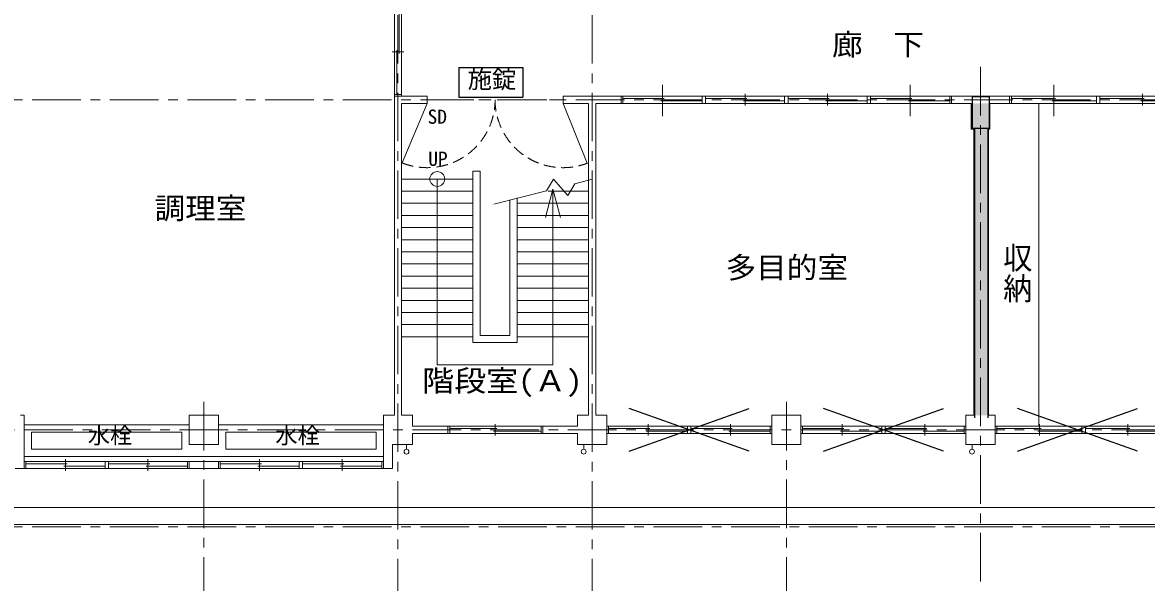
# Model space of a CAD drawing. Units: millimetres at full size, sheet at 1:200; details may follow other scales. Extents: x -55340 to 55340, y -38040 to 38040.
# Drawn here: x -43709 to -20554, y -23813 to -12276 of the extents above; entities that cross this region are included whole.
import ezdxf
from ezdxf.enums import TextEntityAlignment as Align

# ---------------------------------------------------------------- set-up
doc = ezdxf.new("R2010")
doc.units = ezdxf.units.MM
doc.header["$LTSCALE"] = 200
doc.linetypes.add('CHAIN1', pattern=[8, 5, -1, 1, -1])
doc.linetypes.add('DASHED1', pattern=[1.8, 1.2, -0.6])
for name, color, linetype, lineweight in [('0-1_通り芯', 3, 'Continuous', 18), ('0-2_躯体', 3, 'Continuous', 18), ('0-4_仕上', 4, 'Continuous', 9), ('0-5_建具(ｻｯｼ)', 3, 'Continuous', 18), ('0-6_建具(内部)', 3, 'Continuous', 18), ('0-9_家具・設備', 4, 'Continuous', 9), ('0-B_文字', 2, 'Continuous', 9), ('0-D_予備', 2, 'DASHED1', 25), ('0-F_予備', 4, 'Continuous', 9), ('2-0_補助線', 2, 'Continuous', 25)]:
    doc.layers.add(name, color=color, linetype=linetype, lineweight=lineweight)
doc.layers.add('3-D_予備', color=91, linetype='Continuous')
doc.styles.add('@ＭＳ ゴシック', font='')
doc.styles.add('ＭＳ ゴシック', font='')
doc.styles.get('@ＭＳ ゴシック').set_extended_font_data('@MS Gothic')
doc.styles.get('ＭＳ ゴシック').set_extended_font_data('MS Gothic')

msp = doc.modelspace()

# ---------------------------------------------------------------- linework, layer by layer
at = {"layer": '0-1_通り芯', "color": 4, "linetype": 'CHAIN1', "lineweight": 9}
for p, q in [((-35973.6, -923.4), (-35973.6, -27128.1)), ((-31973.6, -923.4), (-31973.6, -27128.1)), ((-23973.6, -13188.8), (-23973.6, -27128.1)), ((-48307.7, -13866.8), (33970.3, -13866.8)), ((-39973.6, -20091.5), (-39973.6, -27128.1)), ((-27973.6, -20091.5), (-27973.6, -27128.1)), ((-36273.6, -20666.8), (-49507.7, -20666.8)), ((13326.4, -20666.8), (-36273.6, -20666.8)), ((-48307.7, -22666.8), (40371.9, -22666.8))]:
    msp.add_line(p, q, dxfattribs=at)
at = {"layer": '0-2_躯体'}
for p, q in [((-36048.6, -13791.8), (-36048.6, -20366.8)), ((-36048.6, -13791.8), (-35373.6, -13791.8)), ((-35373.6, -13791.8), (-35373.6, -13941.8)), ((-32573.6, -13791.8), (-32573.6, -13941.8)), ((-24573.6, -13791.8), (-24573.6, -13941.8)), ((-35898.6, -13941.8), (-35898.6, -20366.8)), ((-35898.6, -13941.8), (-35373.6, -13941.8)), ((-32573.6, -13941.8), (-32048.6, -13941.8)), ((-32048.6, -20366.8), (-32048.6, -13941.8)), ((-31898.6, -13941.8), (-31373.6, -13941.8)), ((-31898.6, -20366.8), (-31898.6, -13941.8)), ((-24573.6, -13941.8), (-24163.6, -13941.8)), ((-24163.6, -13941.8), (-24163.6, -14471.8)), ((-23783.6, -13941.8), (-23373.6, -13941.8)), ((-23783.6, -13941.8), (-23783.6, -14471.8)), ((-24111.3, -14471.8), (-24163.6, -14471.8)), ((-24111.3, -14471.8), (-24111.3, -20366.8)), ((-23783.6, -14471.8), (-23811.3, -14471.8)), ((-23811.3, -14471.8), (-23811.3, -20366.8)), ((-43748.6, -20366.8), (-43673.5, -20366.8)), ((-43673.5, -21466.8), (-43673.5, -20366.8)), ((-32273.6, -20591.8), (-32273.6, -20366.8)), ((-32048.6, -20366.8), (-32273.6, -20366.8)), ((-28273.6, -20366.8), (-27673.6, -20366.8)), ((-28273.6, -20966.8), (-28273.6, -20366.8)), ((-27673.6, -20366.8), (-27673.6, -20966.8)), ((-24273.6, -20366.8), (-24111.3, -20366.8)), ((-23811.3, -20366.8), (-23673.6, -20366.8)), ((-23673.6, -20366.8), (-23673.6, -20966.8)), ((-34943.6, -20591.8), (-35673.6, -20591.8)), ((-34943.6, -20591.8), (-34943.6, -20741.8)), ((-32988.6, -20591.8), (-32988.6, -20741.8)), ((-32988.6, -20591.8), (-32273.6, -20591.8)), ((-35673.6, -20966.8), (-35673.6, -20741.8)), ((-34943.6, -20741.8), (-35673.6, -20741.8)), ((-32988.6, -20741.8), (-32273.6, -20741.8)), ((-36088.6, -21466.8), (-36088.6, -20966.8)), ((-35673.6, -20966.8), (-36088.6, -20966.8)), ((-27673.6, -20966.8), (-28273.6, -20966.8)), ((-43858.6, -21466.8), (-43673.5, -21466.8)), ((-40273.6, -21316.8), (-39673.6, -21316.8)), ((-39673.6, -21316.8), (-39673.6, -21466.8)), ((-36088.6, -21466.8), (-36273.6, -21466.8))]:
    msp.add_line(p, q, dxfattribs=at)
for points in [[(-32573.6, -13791.8), (-31373.6, -13791.8), (-31373.6, -13941.8)], [(-24573.6, -13791.8), (-23373.6, -13791.8), (-23373.6, -13941.8)], [(-36048.6, -20366.8), (-36273.6, -20366.8), (-36273.6, -21466.8)], [(-35673.6, -20591.8), (-35673.6, -20366.8), (-35898.6, -20366.8)], [(-31898.6, -20366.8), (-31673.6, -20366.8), (-31673.6, -20966.8)], [(-23673.6, -20966.8), (-24273.6, -20966.8), (-24273.6, -20366.8)], [(-31673.6, -20966.8), (-32273.6, -20966.8), (-32273.6, -20741.8)], [(-40273.6, -21316.8), (-40273.6, -21466.8), (-39673.6, -21466.8)]]:
    msp.add_lwpolyline(points, dxfattribs=at)
msp.add_lwpolyline([(-39673.6, -20366.8), (-39673.6, -20966.8), (-40273.6, -20966.8), (-40273.6, -20366.8)], close=True, dxfattribs=at)
at = {"layer": '0-4_仕上', "color": 7, "lineweight": 18}
for p, q in [((-22773.6, -13941.8), (-22773.6, -20591.8)), ((-34430.5, -15341), (-34280.5, -15341)), ((-34430.5, -18871), (-34430.5, -15341)), ((-34280.5, -18721), (-34280.5, -15341)), ((-33666.6, -15928.7), (-33666.6, -18721)), ((-33516.6, -15888.5), (-33516.6, -18871)), ((-34280.5, -18721), (-33666.6, -18721)), ((-34430.5, -18871), (-33516.6, -18871))]:
    msp.add_line(p, q, dxfattribs=at)
at = {"layer": '0-4_仕上'}
for p, q in [((11726.4, -22266.8), (-44673.6, -22266.8)), ((11376.4, -22616.8), (-45023.6, -22616.8))]:
    msp.add_line(p, q, dxfattribs=at)
at = {"layer": '0-5_建具(ｻｯｼ)', "color": 4, "lineweight": 9}
for p, q in [((-36048.6, -13756.8), (-36048.6, -12001.8)), ((-35898.6, -12001.8), (-35898.6, -13756.8)), ((-31338.6, -13791.8), (-24608.6, -13791.8)), ((-16108.6, -13791.8), (-23338.6, -13791.8)), ((-24608.6, -13941.8), (-31338.6, -13941.8)), ((-23338.6, -13941.8), (-16108.6, -13941.8)), ((-43673.5, -20566.8), (-40273.6, -20566.8)), ((-36273.6, -20566.8), (-39673.5, -20566.8)), ((-34908.6, -20591.8), (-33023.6, -20591.8)), ((-31638.6, -20591.8), (-28308.6, -20591.8)), ((-27638.6, -20591.8), (-24308.6, -20591.8)), ((-23638.6, -20591.8), (-20058.6, -20591.8)), ((-43523.5, -21066.8), (-43523.5, -20716.8)), ((-43523.5, -20716.8), (-40423.6, -20716.8)), ((-40423.6, -21066.8), (-40423.6, -20716.8)), ((-36423.6, -20716.8), (-39523.5, -20716.8)), ((-39523.5, -21066.8), (-39523.5, -20716.8)), ((-36423.6, -21066.8), (-36423.6, -20716.8)), ((-33023.6, -20741.8), (-34908.6, -20741.8)), ((-28308.6, -20741.8), (-31638.6, -20741.8)), ((-24308.6, -20741.8), (-27638.6, -20741.8)), ((-20058.6, -20741.8), (-23638.6, -20741.8)), ((-43523.5, -21066.8), (-40423.6, -21066.8)), ((-36423.6, -21066.8), (-39523.5, -21066.8)), ((-43673.5, -21216.8), (-36273.6, -21216.8)), ((-43638.6, -21316.8), (-40308.6, -21316.8)), ((-40308.6, -21466.8), (-43638.6, -21466.8)), ((-39638.6, -21316.8), (-36308.6, -21316.8)), ((-36308.6, -21466.8), (-39638.6, -21466.8))]:
    msp.add_line(p, q, dxfattribs=at)
at = {"layer": '0-5_建具(ｻｯｼ)'}
for p, q in [((-33973.6, -20784.6), (-33973.6, -20548.9)), ((-31638.6, -20591.8), (-31673.6, -20591.8)), ((-31638.6, -20741.8), (-31638.6, -20591.8)), ((-30823.6, -20784.6), (-30823.6, -20548.9)), ((-29938.6, -20741.8), (-29938.6, -20591.8)), ((-29123.6, -20784.6), (-29123.6, -20548.9)), ((-27638.6, -20591.8), (-27673.6, -20591.8)), ((-27638.6, -20741.8), (-27638.6, -20591.8)), ((-26823.6, -20784.6), (-26823.6, -20548.9)), ((-25938.6, -20741.8), (-25938.6, -20591.8)), ((-25123.6, -20784.6), (-25123.6, -20548.9)), ((-23638.6, -20591.8), (-23673.6, -20591.8)), ((-23638.6, -20741.8), (-23638.6, -20591.8)), ((-22761.1, -20784.6), (-22761.1, -20548.9)), ((-21813.6, -20741.8), (-21813.6, -20591.8)), ((-20936.1, -20784.6), (-20936.1, -20548.9)), ((-34908.6, -20741.8), (-34943.6, -20741.8)), ((-34908.6, -20641.1), (-33938.6, -20641.1)), ((-34008.5, -20692.5), (-33023.6, -20692.5)), ((-33023.6, -20741.8), (-32988.6, -20741.8)), ((-31638.6, -20741.8), (-31673.6, -20741.8)), ((-31638.6, -20641.1), (-30788.6, -20641.1)), ((-30858.6, -20692.5), (-30008.6, -20692.5)), ((-30008.6, -20741.8), (-29938.6, -20741.8)), ((-29938.6, -20641.1), (-29088.6, -20641.1)), ((-29158.6, -20692.5), (-28308.6, -20692.5)), ((-28308.6, -20741.8), (-28273.6, -20741.8)), ((-27638.6, -20741.8), (-27673.6, -20741.8)), ((-27638.6, -20641.1), (-26788.6, -20641.1)), ((-26858.6, -20692.5), (-26008.6, -20692.5)), ((-26008.6, -20741.8), (-25938.6, -20741.8)), ((-25938.6, -20641.1), (-25088.6, -20641.1)), ((-25158.6, -20692.5), (-24308.6, -20692.5)), ((-24308.6, -20741.8), (-24273.6, -20741.8)), ((-23638.6, -20741.8), (-23673.6, -20741.8)), ((-23638.6, -20641.1), (-22726.1, -20641.1)), ((-22796.1, -20692.5), (-21883.6, -20692.5)), ((-21883.6, -20741.8), (-21813.6, -20741.8)), ((-21813.6, -20641.1), (-20901.1, -20641.1)), ((-20971.1, -20692.5), (-20058.6, -20692.5)), ((-42823.6, -21509.6), (-42823.6, -21273.9)), ((-41123.6, -21509.6), (-41123.6, -21273.9)), ((-38823.6, -21509.6), (-38823.6, -21273.9)), ((-37123.6, -21509.6), (-37123.6, -21273.9)), ((-43638.6, -21316.8), (-43673.5, -21316.8)), ((-43638.6, -21466.8), (-43673.5, -21466.8)), ((-43638.6, -21466.8), (-43638.6, -21316.8)), ((-43638.6, -21366), (-42788.6, -21366)), ((-42858.6, -21417.5), (-42008.6, -21417.5)), ((-42008.6, -21316.8), (-41938.6, -21316.8)), ((-42008.6, -21466.8), (-42008.6, -21316.8)), ((-41938.6, -21366), (-41088.6, -21366)), ((-41158.6, -21417.5), (-40308.6, -21417.5)), ((-40308.6, -21466.8), (-40273.6, -21466.8)), ((-39638.6, -21466.8), (-39673.6, -21466.8)), ((-39638.6, -21366), (-38788.6, -21366)), ((-38858.6, -21417.5), (-38008.6, -21417.5)), ((-38008.6, -21316.8), (-37938.6, -21316.8)), ((-38008.6, -21466.8), (-38008.6, -21316.8)), ((-37938.6, -21366), (-37088.6, -21366)), ((-37158.6, -21417.5), (-36308.6, -21417.5)), ((-36308.6, -21466.8), (-36273.6, -21466.8))]:
    msp.add_line(p, q, dxfattribs=at)
for points in [[(-34908.6, -20741.8), (-34908.6, -20591.8), (-34943.6, -20591.8)], [(-33023.6, -20741.8), (-33023.6, -20591.8), (-32988.6, -20591.8)], [(-30008.6, -20741.8), (-30008.6, -20591.8), (-29938.6, -20591.8)], [(-28308.6, -20741.8), (-28308.6, -20591.8), (-28273.6, -20591.8)], [(-26008.6, -20741.8), (-26008.6, -20591.8), (-25938.6, -20591.8)], [(-24308.6, -20741.8), (-24308.6, -20591.8), (-24273.6, -20591.8)], [(-21883.6, -20741.8), (-21883.6, -20591.8), (-21813.6, -20591.8)], [(-42008.6, -21466.8), (-41938.6, -21466.8), (-41938.6, -21316.8)], [(-40308.6, -21466.8), (-40308.6, -21316.8), (-40273.6, -21316.8)], [(-39638.6, -21466.8), (-39638.6, -21316.8), (-39673.6, -21316.8)], [(-38008.6, -21466.8), (-37938.6, -21466.8), (-37938.6, -21316.8)], [(-36308.6, -21466.8), (-36308.6, -21316.8), (-36273.6, -21316.8)]]:
    msp.add_lwpolyline(points, dxfattribs=at)
at = {"layer": '0-6_建具(内部)'}
for p, q in [((-35947.8, -12914.3), (-35947.8, -12001.8)), ((-35855.7, -12879.3), (-36091.4, -12879.3)), ((-35999.3, -13756.8), (-35999.3, -12844.3)), ((-30523.6, -14202.7), (-30523.6, -13562.2)), ((-25423.6, -14202.7), (-25423.6, -13562.2)), ((-22461.1, -14202.7), (-22461.1, -13562.2)), ((-35898.6, -13756.8), (-35898.6, -13791.8)), ((-31338.6, -13841.1), (-30488.5, -13841.1)), ((-30558.6, -13892.5), (-29708.6, -13892.5)), ((-29638.6, -13941.8), (-29638.6, -13791.8)), ((-29638.6, -13841.1), (-28788.6, -13841.1)), ((-28858.6, -13892.5), (-28008.6, -13892.5)), ((-28823.6, -13984.6), (-28823.6, -13748.9)), ((-27938.6, -13941.8), (-27938.6, -13791.8)), ((-27938.6, -13841.1), (-27088.6, -13841.1)), ((-27158.6, -13892.5), (-26308.6, -13892.5)), ((-27123.6, -13984.6), (-27123.6, -13748.9)), ((-26238.6, -13941.8), (-26238.6, -13791.8)), ((-26238.6, -13841.1), (-25388.6, -13841.1)), ((-25458.6, -13892.5), (-24608.6, -13892.5)), ((-23338.6, -13791.8), (-23373.6, -13791.8)), ((-23338.6, -13941.8), (-23338.6, -13791.8)), ((-23338.6, -13841.1), (-22426.1, -13841.1)), ((-22496.1, -13892.5), (-21583.6, -13892.5)), ((-21513.6, -13941.8), (-21513.6, -13791.8)), ((-21513.6, -13841.1), (-20601.1, -13841.1)), ((-20671.1, -13892.5), (-19758.6, -13892.5)), ((-20636.1, -13984.6), (-20636.1, -13748.9)), ((-35373.5, -13941.8), (-35890.8, -15167.7)), ((-32573.6, -13941.8), (-32074, -15174.6)), ((-31338.6, -13941.8), (-31373.6, -13941.8)), ((-29708.6, -13941.8), (-29638.6, -13941.8)), ((-28008.6, -13941.8), (-27938.6, -13941.8)), ((-26308.6, -13941.8), (-26238.6, -13941.8)), ((-24608.6, -13941.8), (-24573.6, -13941.8)), ((-23338.6, -13941.8), (-23373.6, -13941.8)), ((-21583.6, -13941.8), (-21513.6, -13941.8))]:
    msp.add_line(p, q, dxfattribs=at)
at = {"layer": '0-6_建具(内部)', "linetype": 'DASHED1'}
msp.add_line((-35373.5, -13866.8), (-32573.6, -13866.8), dxfattribs=at)
at = {"layer": '0-6_建具(内部)'}
for points in [[(-35898.6, -13756.8), (-36048.6, -13756.8), (-36048.6, -13791.8)], [(-31338.6, -13941.8), (-31338.6, -13791.8), (-31373.6, -13791.8)], [(-29708.6, -13941.8), (-29708.6, -13791.8), (-29638.6, -13791.8)], [(-28008.6, -13941.8), (-28008.6, -13791.8), (-27938.6, -13791.8)], [(-26308.6, -13941.8), (-26308.6, -13791.8), (-26238.6, -13791.8)], [(-24608.6, -13941.8), (-24608.6, -13791.8), (-24573.6, -13791.8)], [(-21583.6, -13941.8), (-21583.6, -13791.8), (-21513.6, -13791.8)]]:
    msp.add_lwpolyline(points, dxfattribs=at)
at = {"layer": '0-6_建具(内部)', "linetype": 'DASHED1'}
for centre, start, end in [((-35373.5, -13866.8), 248.3187, 0), ((-32573.6, -13866.8), 180, 290.90559)]:
    msp.add_arc(centre, 1400, start, end, dxfattribs=at)
at = {"layer": '0-9_家具・設備', "color": 7, "lineweight": 18}
for p, q in [((-35798.6, -20966.8), (-35798.6, -21066.8)), ((-32148.6, -20966.8), (-32148.6, -21066.8)), ((-24148.6, -20966.8), (-24148.6, -21066.8))]:
    msp.add_line(p, q, dxfattribs=at)
for centre in [(-35798.6, -21116.8), (-32148.6, -21116.8), (-24148.6, -21116.8)]:
    msp.add_circle(centre, 50, dxfattribs=at)
at = {"layer": '0-B_文字', "lineweight": 25}
for p, q in [((-34720.4, -13203.6), (-33404.4, -13203.6)), ((-33404.4, -13203.6), (-33404.4, -13815.4))]:
    msp.add_line(p, q, dxfattribs=at)
at = {"layer": '0-B_文字', "color": 4}
for p, q in [((-35164.5, -15500.2), (-35164.5, -19326.8)), ((-34002.5, -16018.7), (-32912.8, -15743.7)), ((-32782.6, -15710.8), (-32937.9, -16290.4)), ((-32782.6, -15710.8), (-32627.3, -16290.4)), ((-32782.6, -19326.8), (-32782.6, -15710.8)), ((-35164.5, -19326.8), (-32782.6, -19326.8))]:
    msp.add_line(p, q, dxfattribs=at)
at = {"layer": '0-B_文字', "lineweight": 25}
msp.add_lwpolyline([(-34720.4, -13203.6), (-34720.4, -13815.4), (-33404.4, -13815.4)], dxfattribs=at)
at = {"layer": '0-B_文字', "color": 4}
msp.add_lwpolyline([(-32912.8, -15743.7), (-32767.8, -15500.8), (-32476, -15839.7), (-32331, -15596.8), (-31972.1, -15506.3)], dxfattribs=at)
msp.add_circle((-35164.5, -15500.2), 153.6, dxfattribs=at)
at = {"layer": '0-F_予備'}
for p, q in [((-34430.5, -15500.2), (-35898.6, -15500.2)), ((-34430.5, -15750.2), (-35898.6, -15750.2)), ((-32048.6, -15750.2), (-32882.5, -15750.2)), ((-34430.5, -16000.2), (-35898.6, -16000.2)), ((-32048.6, -16000.2), (-33516.6, -16000.2)), ((-34430.5, -16250.2), (-35898.6, -16250.2)), ((-32048.6, -16250.2), (-33516.6, -16250.2)), ((-34430.5, -16500.2), (-35898.6, -16500.2)), ((-32048.6, -16500.2), (-33516.6, -16500.2)), ((-34430.5, -16750.2), (-35898.6, -16750.2)), ((-32048.6, -16750.2), (-33516.6, -16750.2)), ((-34430.5, -17000.2), (-35898.6, -17000.2)), ((-32048.6, -17000.2), (-33516.6, -17000.2)), ((-34430.5, -17250.2), (-35898.6, -17250.2)), ((-32048.6, -17250.2), (-33516.6, -17250.2)), ((-34430.5, -17500.2), (-35898.6, -17500.2)), ((-32048.6, -17500.2), (-33516.6, -17500.2)), ((-34430.5, -17750.2), (-35898.6, -17750.2)), ((-32048.6, -17750.2), (-33516.6, -17750.2)), ((-34430.5, -18000.2), (-35898.6, -18000.2)), ((-32048.6, -18000.2), (-33516.6, -18000.2)), ((-34430.5, -18250.2), (-35898.6, -18250.2)), ((-32048.6, -18250.2), (-33516.6, -18250.2)), ((-34430.5, -18500.2), (-35898.6, -18500.2)), ((-32048.6, -18500.2), (-33516.6, -18500.2)), ((-34430.5, -18750.2), (-35898.6, -18750.2)), ((-32048.6, -18750.2), (-33516.6, -18750.2))]:
    msp.add_line(p, q, dxfattribs=at)
at = {"layer": '2-0_補助線'}
for p, q in [((-23798.6, -13806.8), (-23798.6, -14456.8)), ((-23798.6, -14456.8), (-24148.6, -14456.8)), ((-24096.3, -14456.8), (-24096.3, -20416.8)), ((-23826.3, -14456.8), (-23826.3, -20416.8)), ((-28736.7, -21106.2), (-31210.4, -20227.4)), ((-31210.4, -21106.2), (-28736.7, -20227.4)), ((-24736.7, -21106.2), (-27210.4, -20227.4)), ((-27210.4, -21106.2), (-24736.7, -20227.4)), ((-20736.7, -21106.2), (-23210.4, -20227.4)), ((-23210.4, -21106.2), (-20736.7, -20227.4))]:
    msp.add_line(p, q, dxfattribs=at)
msp.add_lwpolyline([(-23798.6, -13806.8), (-24148.6, -13806.8), (-24148.6, -14456.8)], dxfattribs=at)
at = {"layer": '3-D_予備'}
for points in [[(-23783.6, -14471.8), (-23783.6, -13941.8), (-24163.6, -13941.8)], [(-23783.6, -14471.8), (-24163.6, -13941.8), (-24163.6, -14471.8)], [(-24111.3, -20366.8), (-23811.3, -20366.8), (-23811.3, -14471.8)], [(-24111.3, -14471.8), (-24111.3, -20366.8), (-23811.3, -14471.8)]]:
    msp.add_solid(points, dxfattribs=at)

# ---------------------------------------------------------------- texts
at = {"layer": '0-B_文字', "style": 'ＭＳ ゴシック'}
for s, width, p in [('廊\u3000下', 1.05, (-27031.4, -13081.4)), ('調理室', 1.05, (-40986.1, -16455.3)), ('多目的室', 1.05, (-29224.1, -17677.3)), ('階段室(Ａ)', 1.1, (-35476.1, -20008.6))]:
    msp.add_text(s, height=439.9, dxfattribs=dict(at, width=width)).set_placement(p, align=Align.BOTTOM_LEFT)
for s, height, p in [('施錠', 366.6, (-34537.9, -13739.6)), ('水栓', 337.2, (-42364.2, -21052.5)), ('水栓', 337.2, (-38502.9, -21052.5))]:
    msp.add_text(s, height=height, dxfattribs=at).set_placement(p, align=Align.BOTTOM_LEFT)
at = {"layer": '0-B_文字', "style": '@ＭＳ ゴシック', "width": 1.05}
msp.add_text('収納', height=439.9, rotation=270, dxfattribs=at).set_placement((-23565.8, -16804.6), align=Align.BOTTOM_LEFT)
at = {"layer": '0-D_予備', "style": 'ＭＳ ゴシック'}
for s, p in [('SD', (-35364, -14451.1)), ('UP', (-35349.8, -15317.8))]:
    msp.add_text(s, height=293.3, dxfattribs=at).set_placement(p, align=Align.BOTTOM_LEFT)

doc.saveas('drawing.dxf')
